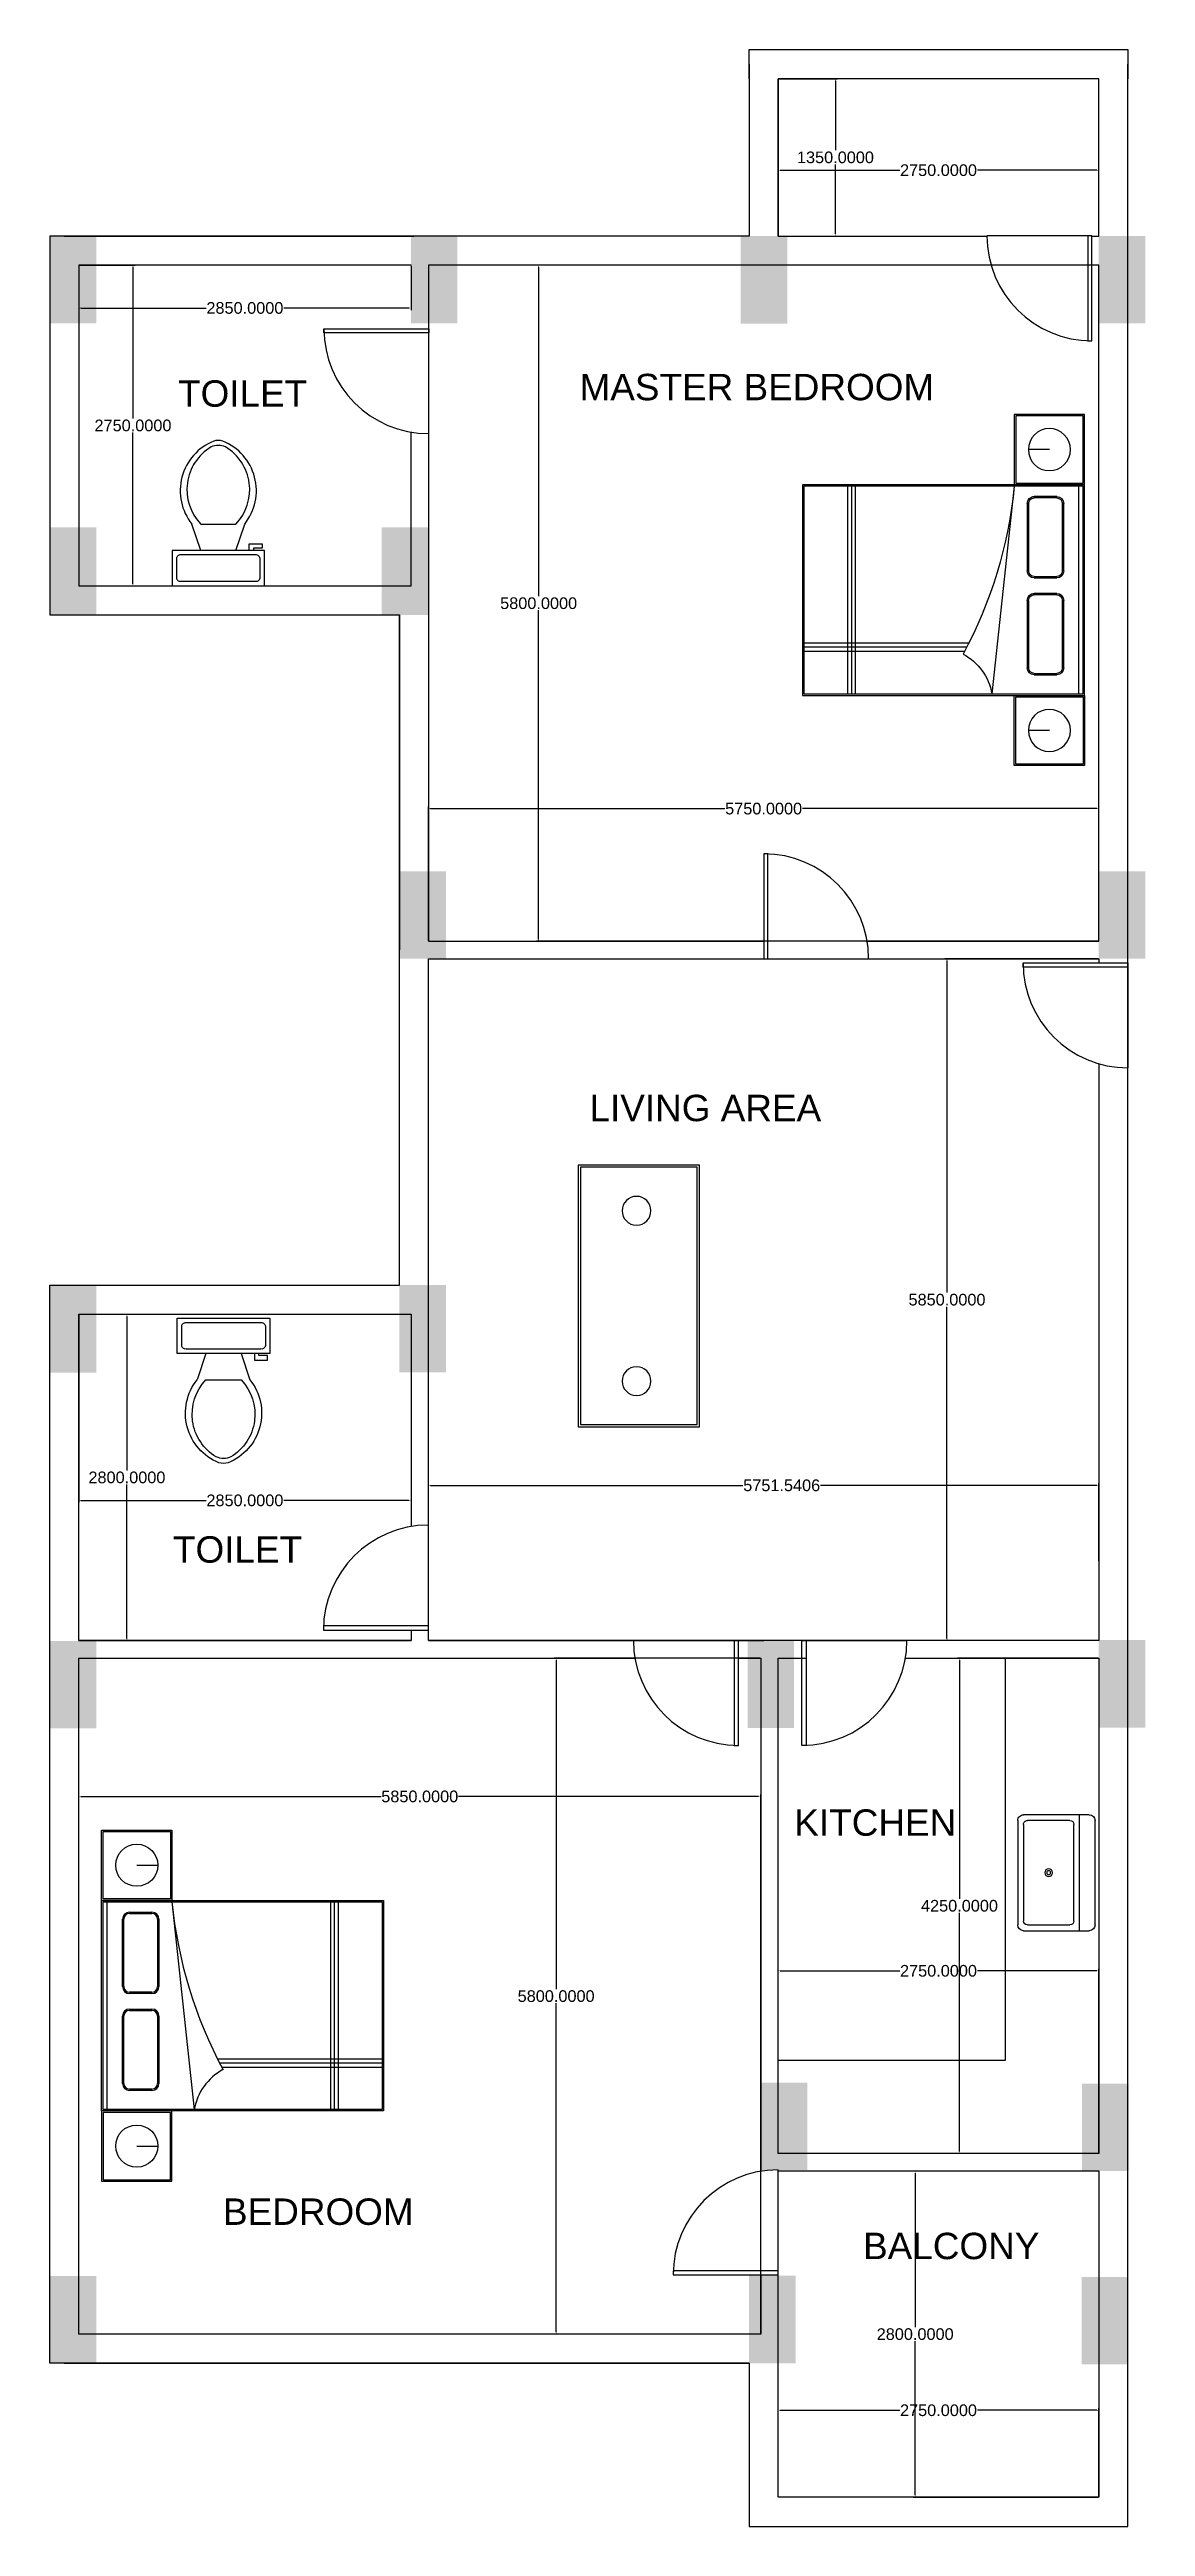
# Model space of a CAD drawing. Header units: metres. Extents: x -2370498 to 1228044, y -644254 to 236701.
# Drawn here: x -21286 to -11885, y -59437 to -38187 of the extents above; entities that cross this region are included whole.
import ezdxf

# ---------------------------------------------------------------- set-up
doc = ezdxf.new("R2010")
doc.units = ezdxf.units.M
doc.header["$MEASUREMENT"] = 0
for name, color, linetype in [('Beam', 6, 'Continuous'), ('funi', 22, 'Continuous'), ('text', 1, 'Continuous'), ('TOILET SAMBLE', 181, 'Continuous')]:
    doc.layers.add(name, color=color, linetype=linetype)
doc.styles.get("Standard").update_dxf_attribs({"font": 'arial.ttf'})
doc.dimstyles.new('Annotative', dxfattribs={"dimscale": 0, "dimtxt": 0.18, "dimasz": 0.18, "dimexe": 0.18, "dimexo": 0.0625, "dimgap": 0.09, "dimtad": 0, "dimtih": 1, "dimtoh": 1, "dimdec": 4, "dimzin": 0, "dimdsep": 46, "dimtxsty": 'Standard', "dimcen": 0.09, "dimadec": 0, "dimazin": 0, "dimtfac": 1, "dimtdec": 4, "dimtofl": 0, "dimtmove": 0, "dimatfit": 3, "dimfxl": 1, "dimtolj": 1, "dimtzin": 0, "dimarcsym": 0})

# ---------------------------------------------------------------- blocks, each defined once
blk = doc.blocks.new('A$C0EA4476A')
at = {"linetype": 'ByBlock', "lineweight": -2}
for p, q in [((0, 2.008), (0, 1.508)), ((0.5, 2.008), (0, 2.008)), ((0.01, 1.998), (0.01, 1.518)), ((0.49, 1.998), (0.01, 1.998)), ((0.49, 1.518), (0.49, 1.998)), ((0.5, 2.008), (2, 2.008)), ((0.5, 0), (0.5, 2.008)), ((0.5, 1.508), (0.5, 2.008)), ((0.51, 1.998), (1.99, 1.998)), ((0.51, 0.01), (0.51, 1.998)), ((0.51, 1.968), (1.99, 1.968)), ((1.99, 1.998), (1.99, 0.01)), ((2, 2.008), (2, 0)), ((2, 2.008), (2.5, 2.008)), ((2, 1.508), (2, 2.008)), ((2.01, 1.998), (2.49, 1.998)), ((2.01, 1.518), (2.01, 1.998)), ((2.49, 1.998), (2.49, 1.518)), ((2.5, 2.008), (2.5, 1.508)), ((0.646, 1.65), (0.646, 1.81)), ((0.656, 1.65), (0.656, 1.81)), ((0.696, 1.86), (1.176, 1.86)), ((0.696, 1.85), (1.176, 1.85)), ((1.216, 1.81), (1.216, 1.65)), ((1.226, 1.81), (1.226, 1.65)), ((1.336, 1.65), (1.336, 1.81)), ((1.346, 1.65), (1.346, 1.81)), ((1.386, 1.86), (1.866, 1.86)), ((1.386, 1.85), (1.866, 1.85)), ((1.906, 1.81), (1.906, 1.65)), ((1.916, 1.81), (1.916, 1.65)), ((0.25, 1.758), (0.25, 1.608)), ((1.176, 1.61), (0.696, 1.61)), ((1.176, 1.6), (0.696, 1.6)), ((1.866, 1.61), (1.386, 1.61)), ((1.866, 1.6), (1.386, 1.6)), ((2.25, 1.758), (2.25, 1.608)), ((0, 1.508), (0.5, 1.508)), ((0.01, 1.518), (0.49, 1.518)), ((1.99, 1.508), (0.51, 1.349)), ((2.5, 1.508), (2, 1.508)), ((2.49, 1.518), (2.01, 1.518)), ((0.812, 1.153), (0.812, 0.01)), ((0.842, 1.169), (0.842, 0.01)), ((0.872, 1.184), (0.872, 0.01)), ((0.51, 0.377), (1.99, 0.377)), ((0.51, 0.35), (1.99, 0.35)), ((0.51, 0.322), (1.99, 0.322)), ((1.99, 0.01), (0.51, 0.01)), ((2, 0), (0.5, 0))]:
    blk.add_line(p, q, dxfattribs=at)
for centre in [(0.25, 1.758), (2.25, 1.758)]:
    blk.add_circle(centre, 0.15, dxfattribs=at)
for centre, radius, start, end in [((0.696, 1.81), 0.05, 90, 180), ((0.696, 1.81), 0.04, 90, 180), ((1.176, 1.81), 0.05, 0, 90), ((1.176, 1.81), 0.04, 0, 90), ((1.386, 1.81), 0.05, 90, 180), ((1.386, 1.81), 0.04, 90, 180), ((1.866, 1.81), 0.05, 0, 90), ((1.866, 1.81), 0.04, 0, 90), ((0.696, 1.65), 0.05, 180, 270), ((0.696, 1.65), 0.04, 180, 270), ((1.176, 1.65), 0.04, 270, 0), ((1.176, 1.65), 0.05, 270, 0), ((1.386, 1.65), 0.05, 180, 270), ((1.386, 1.65), 0.04, 180, 270), ((1.866, 1.65), 0.05, 270, 0), ((1.866, 1.65), 0.04, 270, 0), ((2.293, -1.636), 3.158, 95.5104, 118.3399), ((0.44, 0.952), 0.403, 28.4688, 79.9557)]:
    blk.add_arc(centre, radius, start, end, dxfattribs=at)
blk = doc.blocks.new('Sink-single - 30 in top')
blk.add_line((-15, -3.999996), (15, -3.999996))
for points in [[(-13.5, 0), (13.5, 0)], [(-15, -18.499996), (-15, -1.5)], [(-12.5, -5.499996), (12.5, -5.499996)], [(15, -1.5), (15, -18.499996)], [(-13.5, -17.499996), (-13.5, -6.499996)], [(13.5, -6.499996), (13.5, -17.499996)], [(12.5, -18.499996), (-12.5, -18.499996)], [(13.5, -19.999996), (-13.5, -19.999996)]]:
    blk.add_lwpolyline(points)
for radius in [1, 0.5]:
    blk.add_circle((0, -11.999996), radius)
for centre, radius, start, end in [((-13.5, -1.5), 1.5, 90, 180), ((-12.5, -6.499996), 1, 90, 180), ((12.5, -6.499996), 1, 0, 90), ((13.5, -1.5), 1.5, 0, 90), ((-13.5, -18.499996), 1.5, 180, 270), ((-12.5, -17.499996), 1, 180, 270), ((12.5, -17.499996), 1, 270, 0), ((13.5, -18.499996), 1.5, 270, 0)]:
    blk.add_arc(centre, radius, start, end)
blk = doc.blocks.new('TABEL')
at = {"layer": 'funi'}
for points in [[(344.97, -136.64), (372.51, -136.64), (372.51, -196.11), (344.97, -196.11)], [(345.47, -137.14), (372.01, -137.14), (372.01, -195.61), (345.47, -195.61)]]:
    blk.add_lwpolyline(points, close=True, dxfattribs=at)
at = {"layer": 'funi', "color": 7}
for centre in [(358.21, -147.02), (358.21, -185.72)]:
    blk.add_circle(centre, 3.27, dxfattribs=at)
blk = doc.blocks.new('Toilet - top')
for p, q in [((9.5, -6), (9.5, -2)), ((-10, -8.5), (-8, -8.5)), ((-10, -9.5), (-10, -8.5)), ((-7, -9.5), (-10, -9.5)), ((-8, -8.5), (-8, -8)), ((-7, -8), (-7, -9.5)), ((-4, -8), (-6, -14)), ((4, -8), (6, -14)), ((4, -14), (-4, -14))]:
    blk.add_line(p, q)
blk.add_lwpolyline([(10.5, -8), (10.5, 0), (-10.5, 0), (-10.5, -8)], close=True)
for points in [[(-9.5, -2), (-9.5, -6)], [(8.5, -1), (-8.5, -1)], [(-8.5, -7), (8.5, -7)]]:
    blk.add_lwpolyline(points)
for centre, radius, start, end in [((-8.62, -1.88), 0.884, 81.8699, 188.1301), ((8.62, -1.88), 0.884, 351.8699, 98.1301), ((-8.62, -6.12), 0.884, 171.8699, 278.1301), ((8.62, -6.12), 0.884, 261.8699, 8.1301), ((3.52, -21.58), 12.17, 141.4691, 247.9714), ((4.2, -21.82), 11.33, 136.3677, 238.9468), ((-3.52, -21.58), 12.17, 292.0284, 38.5307), ((-4.2, -21.82), 11.33, 301.053, 43.6321), ((0, -27.88), 4, 245.7318, 294.2682), ((0, -29), 4, 254.8605, 285.1395)]:
    blk.add_arc(centre, radius, start, end)
blk = doc.blocks.new('*D134')
at = {"layer": 'Beam', "color": 0, "lineweight": -2, "transparency": 16777216}
for p, q in [((-15035, -39216), (-15035, -39204)), ((-15017, -39222), (-13993, -39222)), ((-12303, -39222), (-13326, -39222)), ((-12285, -39216), (-12285, -39204))]:
    blk.add_line(p, q, dxfattribs=at)
at = {"layer": 'Beam', "color": 0, "transparency": 16777216}
for points in [[(-15017, -39219), (-15017, -39225), (-15035, -39222)], [(-12303, -39219), (-12303, -39225), (-12285, -39222)]]:
    blk.add_solid(points, dxfattribs=at)
at = {"layer": 'Defpoints', "color": 0, "transparency": 16777216}
for p in [(-15035, -39222), (-12285, -39222), (-12285, -39222)]:
    blk.add_point(p, dxfattribs=at)
at = {"layer": 'Beam', "color": 0, "transparency": 16777216, "insert": (-13660, -39222), "char_height": 18, "attachment_point": 5}
blk.add_mtext('\\A1;{\\H5.55556x;2750.0000}', dxfattribs=at)
blk = doc.blocks.new('*D135')
at = {"layer": 'Beam', "color": 0, "lineweight": -2, "transparency": 16777216}
for p, q in [((-15028, -38437), (-14526, -38437)), ((-14544, -38455), (-14544, -39051)), ((-14544, -39769), (-14544, -39172)), ((-15028, -39787), (-14526, -39787))]:
    blk.add_line(p, q, dxfattribs=at)
at = {"layer": 'Beam', "color": 0, "transparency": 16777216}
for points in [[(-14547, -38455), (-14541, -38455), (-14544, -38437)], [(-14547, -39769), (-14541, -39769), (-14544, -39787)]]:
    blk.add_solid(points, dxfattribs=at)
at = {"layer": 'Defpoints', "color": 0, "transparency": 16777216}
for p in [(-15035, -38437), (-15035, -39787), (-14544, -39787)]:
    blk.add_point(p, dxfattribs=at)
at = {"layer": 'Beam', "color": 0, "transparency": 16777216, "insert": (-14544, -39112), "char_height": 18, "attachment_point": 5}
blk.add_mtext('\\A1;{\\H5.55556x;1350.0000}', dxfattribs=at)
blk = doc.blocks.new('*D136')
at = {"layer": 'Beam', "color": 0, "lineweight": -2, "transparency": 16777216}
for p, q in [((-21035, -40043), (-21035, -40422)), ((-18185, -40043), (-18185, -40422)), ((-21017, -40404), (-19943, -40404)), ((-18203, -40404), (-19276, -40404))]:
    blk.add_line(p, q, dxfattribs=at)
at = {"layer": 'Beam', "color": 0, "transparency": 16777216}
for points in [[(-21017, -40401), (-21017, -40407), (-21035, -40404)], [(-18203, -40401), (-18203, -40407), (-18185, -40404)]]:
    blk.add_solid(points, dxfattribs=at)
at = {"layer": 'Defpoints', "color": 0, "transparency": 16777216}
for p in [(-21035, -40037), (-18185, -40037), (-21035, -40404)]:
    blk.add_point(p, dxfattribs=at)
at = {"layer": 'Beam', "color": 0, "transparency": 16777216, "insert": (-19610, -40404), "char_height": 18, "attachment_point": 5}
blk.add_mtext('\\A1;{\\H5.55556x;2850.0000}', dxfattribs=at)
blk = doc.blocks.new('*D137')
at = {"layer": 'Beam', "color": 0, "lineweight": -2, "transparency": 16777216}
for p, q in [((-21028, -40037), (-20552, -40037)), ((-20570, -40055), (-20570, -41351)), ((-20570, -42769), (-20570, -41472)), ((-21028, -42787), (-20552, -42787))]:
    blk.add_line(p, q, dxfattribs=at)
at = {"layer": 'Beam', "color": 0, "transparency": 16777216}
for points in [[(-20573, -40055), (-20567, -40055), (-20570, -40037)], [(-20573, -42769), (-20567, -42769), (-20570, -42787)]]:
    blk.add_solid(points, dxfattribs=at)
at = {"layer": 'Defpoints', "color": 0, "transparency": 16777216}
for p in [(-21035, -40037), (-21035, -42787), (-20570, -42787)]:
    blk.add_point(p, dxfattribs=at)
at = {"layer": 'Beam', "color": 0, "transparency": 16777216, "insert": (-20570, -41412), "char_height": 18, "attachment_point": 5}
blk.add_mtext('\\A1;{\\H5.55556x;2750.0000}', dxfattribs=at)
blk = doc.blocks.new('*D138')
at = {"layer": 'Beam', "color": 0, "lineweight": -2, "transparency": 16777216}
for p, q in [((-12291, -40037), (-17108, -40037)), ((-17090, -40055), (-17090, -42876)), ((-17090, -45819), (-17090, -42997)), ((-12291, -45837), (-17108, -45837))]:
    blk.add_line(p, q, dxfattribs=at)
at = {"layer": 'Beam', "color": 0, "transparency": 16777216}
for points in [[(-17093, -40055), (-17087, -40055), (-17090, -40037)], [(-17093, -45819), (-17087, -45819), (-17090, -45837)]]:
    blk.add_solid(points, dxfattribs=at)
at = {"layer": 'Defpoints', "color": 0, "transparency": 16777216}
for p in [(-17090, -40037), (-12285, -40037), (-12285, -45837)]:
    blk.add_point(p, dxfattribs=at)
at = {"layer": 'Beam', "color": 0, "transparency": 16777216, "insert": (-17090, -42937), "char_height": 18, "attachment_point": 5}
blk.add_mtext('\\A1;{\\H5.55556x;5800.0000}', dxfattribs=at)
blk = doc.blocks.new('*D139')
at = {"layer": 'Beam', "color": 0, "lineweight": -2, "transparency": 16777216}
for p, q in [((-18035, -45830), (-18035, -44681)), ((-18017, -44699), (-15492, -44699)), ((-12303, -44699), (-14827, -44699)), ((-12285, -45830), (-12285, -44681))]:
    blk.add_line(p, q, dxfattribs=at)
at = {"layer": 'Beam', "color": 0, "transparency": 16777216}
for points in [[(-18017, -44696), (-18017, -44702), (-18035, -44699)], [(-12303, -44696), (-12303, -44702), (-12285, -44699)]]:
    blk.add_solid(points, dxfattribs=at)
at = {"layer": 'Defpoints', "color": 0, "transparency": 16777216}
for p in [(-12285, -44699), (-18035, -45837), (-12285, -45837)]:
    blk.add_point(p, dxfattribs=at)
at = {"layer": 'Beam', "color": 0, "transparency": 16777216, "insert": (-15160, -44699), "char_height": 18, "attachment_point": 5}
blk.add_mtext('\\A1;{\\H5.55556x;5750.0000}', dxfattribs=at)
blk = doc.blocks.new('*D140')
at = {"layer": 'Beam', "color": 0, "lineweight": -2, "transparency": 16777216}
for p, q in [((-18036, -51155), (-18036, -50487)), ((-18018, -50505), (-15338, -50505)), ((-12303, -50505), (-14672, -50505)), ((-12285, -51155), (-12285, -50487))]:
    blk.add_line(p, q, dxfattribs=at)
at = {"layer": 'Beam', "color": 0, "transparency": 16777216}
for points in [[(-18018, -50502), (-18018, -50508), (-18036, -50505)], [(-12303, -50502), (-12303, -50508), (-12285, -50505)]]:
    blk.add_solid(points, dxfattribs=at)
at = {"layer": 'Defpoints', "color": 0, "transparency": 16777216}
for p in [(-12285, -50505), (-18036, -51162), (-12285, -51162)]:
    blk.add_point(p, dxfattribs=at)
at = {"layer": 'Beam', "color": 0, "transparency": 16777216, "insert": (-15005, -50505), "char_height": 18, "attachment_point": 5}
blk.add_mtext('\\A1;{\\H5.55556x;5751.5406}', dxfattribs=at)
blk = doc.blocks.new('*D125')
at = {"layer": 'Beam', "color": 0, "lineweight": -2, "transparency": 16777216}
for p, q in [((-12291, -45987), (-13605, -45987)), ((-13587, -46005), (-13587, -48851)), ((-13587, -51819), (-13587, -48972)), ((-12291, -51837), (-13605, -51837))]:
    blk.add_line(p, q, dxfattribs=at)
at = {"layer": 'Beam', "color": 0, "transparency": 16777216}
for points in [[(-13590, -46005), (-13584, -46005), (-13587, -45987)], [(-13590, -51819), (-13584, -51819), (-13587, -51837)]]:
    blk.add_solid(points, dxfattribs=at)
at = {"layer": 'Defpoints', "color": 0, "transparency": 16777216}
for p in [(-12285, -45987), (-13587, -51837), (-12285, -51837)]:
    blk.add_point(p, dxfattribs=at)
at = {"layer": 'Beam', "color": 0, "transparency": 16777216, "insert": (-13587, -48912), "char_height": 18, "attachment_point": 5}
blk.add_mtext('\\A1;{\\H5.55556x;5850.0000}', dxfattribs=at)
blk = doc.blocks.new('*D126')
at = {"layer": 'Beam', "color": 0, "lineweight": -2, "transparency": 16777216}
for p, q in [((-21035, -49043), (-21035, -50652)), ((-18185, -49043), (-18185, -50652)), ((-21017, -50634), (-19943, -50634)), ((-18203, -50634), (-19276, -50634))]:
    blk.add_line(p, q, dxfattribs=at)
at = {"layer": 'Beam', "color": 0, "transparency": 16777216}
for points in [[(-21017, -50631), (-21017, -50637), (-21035, -50634)], [(-18203, -50631), (-18203, -50637), (-18185, -50634)]]:
    blk.add_solid(points, dxfattribs=at)
at = {"layer": 'Defpoints', "color": 0, "transparency": 16777216}
for p in [(-21035, -49037), (-18185, -49037), (-18185, -50634)]:
    blk.add_point(p, dxfattribs=at)
at = {"layer": 'Beam', "color": 0, "transparency": 16777216, "insert": (-19610, -50634), "char_height": 18, "attachment_point": 5}
blk.add_mtext('\\A1;{\\H5.55556x;2850.0000}', dxfattribs=at)
blk = doc.blocks.new('*D127')
at = {"layer": 'Beam', "color": 0, "lineweight": -2, "transparency": 16777216}
for p, q in [((-21028, -49037), (-20604, -49037)), ((-20622, -49055), (-20622, -50376)), ((-20622, -51819), (-20622, -50497)), ((-21028, -51837), (-20604, -51837))]:
    blk.add_line(p, q, dxfattribs=at)
at = {"layer": 'Beam', "color": 0, "transparency": 16777216}
for points in [[(-20625, -49055), (-20619, -49055), (-20622, -49037)], [(-20625, -51819), (-20619, -51819), (-20622, -51837)]]:
    blk.add_solid(points, dxfattribs=at)
at = {"layer": 'Defpoints', "color": 0, "transparency": 16777216}
for p in [(-21035, -49037), (-20622, -49037), (-21035, -51837)]:
    blk.add_point(p, dxfattribs=at)
at = {"layer": 'Beam', "color": 0, "transparency": 16777216, "insert": (-20622, -50437), "char_height": 18, "attachment_point": 5}
blk.add_mtext('\\A1;{\\H5.55556x;2800.0000}', dxfattribs=at)
blk = doc.blocks.new('*D128')
at = {"layer": 'Beam', "color": 0, "lineweight": -2, "transparency": 16777216}
for p, q in [((-21035, -57780), (-21035, -53156)), ((-21017, -53174), (-18442, -53174)), ((-15203, -53174), (-17777, -53174)), ((-15185, -57780), (-15185, -53156))]:
    blk.add_line(p, q, dxfattribs=at)
at = {"layer": 'Beam', "color": 0, "transparency": 16777216}
for points in [[(-21017, -53171), (-21017, -53177), (-21035, -53174)], [(-15203, -53171), (-15203, -53177), (-15185, -53174)]]:
    blk.add_solid(points, dxfattribs=at)
at = {"layer": 'Defpoints', "color": 0, "transparency": 16777216}
for p in [(-15185, -53174), (-21035, -57787), (-15185, -57787)]:
    blk.add_point(p, dxfattribs=at)
at = {"layer": 'Beam', "color": 0, "transparency": 16777216, "insert": (-18110, -53174), "char_height": 18, "attachment_point": 5}
blk.add_mtext('\\A1;{\\H5.55556x;5850.0000}', dxfattribs=at)
blk = doc.blocks.new('*D129')
at = {"layer": 'Beam', "color": 0, "lineweight": -2, "transparency": 16777216}
for p, q in [((-15191, -51987), (-16958, -51987)), ((-16940, -52005), (-16940, -54826)), ((-16940, -57769), (-16940, -54947)), ((-15191, -57787), (-16958, -57787))]:
    blk.add_line(p, q, dxfattribs=at)
at = {"layer": 'Beam', "color": 0, "transparency": 16777216}
for points in [[(-16943, -52005), (-16937, -52005), (-16940, -51987)], [(-16943, -57769), (-16937, -57769), (-16940, -57787)]]:
    blk.add_solid(points, dxfattribs=at)
at = {"layer": 'Defpoints', "color": 0, "transparency": 16777216}
for p in [(-15185, -51987), (-16940, -57787), (-15185, -57787)]:
    blk.add_point(p, dxfattribs=at)
at = {"layer": 'Beam', "color": 0, "transparency": 16777216, "insert": (-16940, -54887), "char_height": 18, "attachment_point": 5}
blk.add_mtext('\\A1;{\\H5.55556x;5800.0000}', dxfattribs=at)
blk = doc.blocks.new('*D130')
at = {"layer": 'Beam', "color": 0, "lineweight": -2, "transparency": 16777216}
for p, q in [((-15035, -56230), (-15035, -54652)), ((-15017, -54670), (-13993, -54670)), ((-12303, -54670), (-13326, -54670)), ((-12285, -56230), (-12285, -54652))]:
    blk.add_line(p, q, dxfattribs=at)
at = {"layer": 'Beam', "color": 0, "transparency": 16777216}
for points in [[(-15017, -54667), (-15017, -54673), (-15035, -54670)], [(-12303, -54667), (-12303, -54673), (-12285, -54670)]]:
    blk.add_solid(points, dxfattribs=at)
at = {"layer": 'Defpoints', "color": 0, "transparency": 16777216}
for p in [(-15035, -54670), (-15035, -56237), (-12285, -56237)]:
    blk.add_point(p, dxfattribs=at)
at = {"layer": 'Beam', "color": 0, "transparency": 16777216, "insert": (-13660, -54670), "char_height": 18, "attachment_point": 5}
blk.add_mtext('\\A1;{\\H5.55556x;2750.0000}', dxfattribs=at)
blk = doc.blocks.new('*D131')
at = {"layer": 'Beam', "color": 0, "lineweight": -2, "transparency": 16777216}
for p, q in [((-12291, -51987), (-13498, -51987)), ((-13480, -52005), (-13480, -54051)), ((-13480, -56219), (-13480, -54172)), ((-12291, -56237), (-13498, -56237))]:
    blk.add_line(p, q, dxfattribs=at)
at = {"layer": 'Beam', "color": 0, "transparency": 16777216}
for points in [[(-13483, -52005), (-13477, -52005), (-13480, -51987)], [(-13483, -56219), (-13477, -56219), (-13480, -56237)]]:
    blk.add_solid(points, dxfattribs=at)
at = {"layer": 'Defpoints', "color": 0, "transparency": 16777216}
for p in [(-12285, -51987), (-13480, -56237), (-12285, -56237)]:
    blk.add_point(p, dxfattribs=at)
at = {"layer": 'Beam', "color": 0, "transparency": 16777216, "insert": (-13480, -54112), "char_height": 18, "attachment_point": 5}
blk.add_mtext('\\A1;{\\H5.55556x;4250.0000}', dxfattribs=at)
blk = doc.blocks.new('*D132')
at = {"layer": 'Beam', "color": 0, "lineweight": -2, "transparency": 16777216}
for p, q in [((-15035, -59180), (-15035, -58422)), ((-12285, -59180), (-12285, -58422)), ((-15017, -58440), (-13993, -58440)), ((-12303, -58440), (-13326, -58440))]:
    blk.add_line(p, q, dxfattribs=at)
at = {"layer": 'Beam', "color": 0, "transparency": 16777216}
for points in [[(-15017, -58437), (-15017, -58443), (-15035, -58440)], [(-12303, -58437), (-12303, -58443), (-12285, -58440)]]:
    blk.add_solid(points, dxfattribs=at)
at = {"layer": 'Defpoints', "color": 0, "transparency": 16777216}
for p in [(-15035, -58440), (-15035, -59187), (-12285, -59187)]:
    blk.add_point(p, dxfattribs=at)
at = {"layer": 'Beam', "color": 0, "transparency": 16777216, "insert": (-13660, -58440), "char_height": 18, "attachment_point": 5}
blk.add_mtext('\\A1;{\\H5.55556x;2750.0000}', dxfattribs=at)
blk = doc.blocks.new('*D133')
at = {"layer": 'Beam', "color": 0, "lineweight": -2, "transparency": 16777216}
for p, q in [((-12291, -56387), (-13878, -56387)), ((-13860, -56405), (-13860, -57726)), ((-13860, -59169), (-13860, -57847)), ((-12291, -59187), (-13878, -59187))]:
    blk.add_line(p, q, dxfattribs=at)
at = {"layer": 'Beam', "color": 0, "transparency": 16777216}
for points in [[(-13863, -56405), (-13857, -56405), (-13860, -56387)], [(-13863, -59169), (-13857, -59169), (-13860, -59187)]]:
    blk.add_solid(points, dxfattribs=at)
at = {"layer": 'Defpoints', "color": 0, "transparency": 16777216}
for p in [(-12285, -56387), (-13860, -59187), (-12285, -59187)]:
    blk.add_point(p, dxfattribs=at)
at = {"layer": 'Beam', "color": 0, "transparency": 16777216, "insert": (-13860, -57787), "char_height": 18, "attachment_point": 5}
blk.add_mtext('\\A1;{\\H5.55556x;2800.0000}', dxfattribs=at)

msp = doc.modelspace()

# ---------------------------------------------------------------- hatches: boundary and pattern name
at = {"layer": 'Beam', "true_color": 0xed1f24}
h = msp.add_hatch(color=240, dxfattribs=at)
h.dxf.hatch_style = 1
h.paths.add_polyline_path([(-20885.78514, -39785.46501), (-21285.78514, -39785.46501), (-21285.78514, -40535.46501), (-20885.78514, -40535.46501)])
h = msp.add_hatch(color=240, dxfattribs=at)
h.dxf.hatch_style = 1
h.paths.add_polyline_path([(-17786.25394, -39786.09669), (-18186.25394, -39786.09669), (-18186.25394, -40536.09669), (-17786.25394, -40536.09669)])
h = msp.add_hatch(color=240, dxfattribs=at)
h.dxf.hatch_style = 1
h.paths.add_polyline_path([(-14956.59469, -39787.09636), (-15356.59469, -39787.09636), (-15356.59469, -40537.09636), (-14956.59469, -40537.09636)])
h = msp.add_hatch(color=240, dxfattribs=at)
h.dxf.hatch_style = 1
h.paths.add_polyline_path([(-11884.84737, -39786.41433), (-12284.84737, -39786.41433), (-12284.84737, -40536.41433), (-11884.84737, -40536.41433)])
h = msp.add_hatch(color=240, dxfattribs=at)
h.dxf.hatch_style = 1
h.paths.add_polyline_path([(-20884.53314, -42286.50814), (-21284.53314, -42286.50814), (-21284.53314, -43036.50814), (-20884.53314, -43036.50814)])
h = msp.add_hatch(color=240, dxfattribs=at)
h.dxf.hatch_style = 1
h.paths.add_polyline_path([(-18037.53283, -42286.50814), (-18437.53283, -42286.50814), (-18437.53283, -43036.50814), (-18037.53283, -43036.50814)])
h = msp.add_hatch(color=240, dxfattribs=at)
h.dxf.hatch_style = 1
h.paths.add_polyline_path([(-17884.53314, -45236.50814), (-18284.53314, -45236.50814), (-18284.53314, -45986.50814), (-17884.53314, -45986.50814)])
h = msp.add_hatch(color=240, dxfattribs=at)
h.dxf.hatch_style = 1
h.paths.add_polyline_path([(-11884.53314, -45236.50814), (-12284.53314, -45236.50814), (-12284.53314, -45986.50814), (-11884.53314, -45986.50814)])
h = msp.add_hatch(color=240, dxfattribs=at)
h.dxf.hatch_style = 1
h.paths.add_polyline_path([(-20884.53314, -48787.84023), (-21284.53314, -48787.84023), (-21284.53314, -49537.84023), (-20884.53314, -49537.84023)])
h = msp.add_hatch(color=240, dxfattribs=at)
h.dxf.hatch_style = 1
h.paths.add_polyline_path([(-17883.83738, -48785.56332), (-18283.83738, -48785.56332), (-18283.83738, -49535.56332), (-17883.83738, -49535.56332)])
h = msp.add_hatch(color=240, dxfattribs=at)
h.dxf.hatch_style = 1
h.paths.add_polyline_path([(-20884.53314, -51839.10112), (-21284.53314, -51839.10112), (-21284.53314, -52589.10112), (-20884.53314, -52589.10112)])
h = msp.add_hatch(color=240, dxfattribs=at)
h.dxf.hatch_style = 1
h.paths.add_polyline_path([(-14898.21313, -51835.84404), (-15298.21313, -51835.84404), (-15298.21313, -52585.84404), (-14898.21313, -52585.84404)])
h = msp.add_hatch(color=240, dxfattribs=at)
h.dxf.hatch_style = 1
h.paths.add_polyline_path([(-11884.53314, -51832.22526), (-12284.53314, -51832.22526), (-12284.53314, -52582.22526), (-11884.53314, -52582.22526)])
h = msp.add_hatch(color=240, dxfattribs=at)
h.dxf.hatch_style = 1
h.paths.add_polyline_path([(-14784.54831, -55627.89676), (-15184.54831, -55627.89676), (-15184.54831, -56377.89676), (-14784.54831, -56377.89676)])
h = msp.add_hatch(color=240, dxfattribs=at)
h.dxf.hatch_style = 1
h.paths.add_polyline_path([(-12028.60714, -55636.50814), (-12428.60714, -55636.50814), (-12428.60714, -56386.50814), (-12028.60714, -56386.50814)])
h = msp.add_hatch(color=240, dxfattribs=at)
h.dxf.hatch_style = 1
h.paths.add_polyline_path([(-20884.53314, -57286.50814), (-21284.53314, -57286.50814), (-21284.53314, -58036.50814), (-20884.53314, -58036.50814)])
h = msp.add_hatch(color=240, dxfattribs=at)
h.dxf.hatch_style = 1
h.paths.add_polyline_path([(-14884.53314, -57285.96805), (-15284.53314, -57285.96805), (-15284.53314, -58035.96805), (-14884.53314, -58035.96805)])
h = msp.add_hatch(color=240, dxfattribs=at)
h.dxf.hatch_style = 1
h.paths.add_polyline_path([(-12031.55768, -57296.01744), (-12431.55768, -57296.01744), (-12431.55768, -58046.01744), (-12031.55768, -58046.01744)])

# ---------------------------------------------------------------- linework, layer by layer
at = {"layer": 'Beam', "color": 7}
for p, q in [((-21159.53314, -39786.50814), (-18159.53314, -39786.50814)), ((-18034.53314, -40036.50814), (-18034.53314, -40581.83654)), ((-13208.59696, -40036.50814), (-18034.53314, -40036.50814)), ((-12284.53314, -40036.50814), (-12341.70555, -40036.50814)), ((-12284.53314, -45836.50814), (-12284.53314, -40036.50814)), ((-18034.53314, -41481.83406), (-18034.53314, -42911.50814)), ((-18034.53314, -42911.50814), (-18034.53314, -45836.50814)), ((-18034.53314, -45836.50814), (-15159.53314, -45836.50814)), ((-14272.12117, -45836.50814), (-12284.53314, -45836.50814)), ((-21034.53314, -51836.50814), (-18184.53314, -51836.50814)), ((-18034.53314, -51836.50814), (-15159.53314, -51836.50814)), ((-21284.53314, -57911.50814), (-21284.53314, -51911.50814)), ((-15034.53314, -51986.50814), (-14795.90185, -51986.50814)), ((-13943.67347, -51986.50814), (-12284.53314, -51986.50814))]:
    msp.add_line(p, q, dxfattribs=at)
at = {"layer": 'Beam', "color": 6}
for p, q in [((-12344.26557, -39785.64711), (-13244.26557, -39785.64711)), ((-18034.53314, -40581.83654), (-18034.53314, -41481.83654)), ((-15159.53314, -45986.50814), (-14259.53314, -45986.50814)), ((-12034.44483, -46022.74226), (-12034.44483, -46922.74226)), ((-18036.07372, -51745.83698), (-18036.07372, -50845.83698)), ((-15376.69342, -51835.42603), (-16276.69342, -51835.42603)), ((-14830.90185, -51835.42603), (-13930.90185, -51835.42603)), ((-15036.15239, -57276.99943), (-15036.15239, -56376.99943))]:
    msp.add_line(p, q, dxfattribs=at)
at = {"layer": 'Beam', "color": 7}
for points in [[(-15284.53314, -38436.50814), (-15284.53314, -38186.50814), (-12034.53314, -38186.50814), (-12034.53314, -38436.50814)], [(-15284.53314, -38311.50814), (-15284.53314, -39786.50814), (-18159.53314, -39786.50814), (-21284.53314, -39786.50814), (-21284.53314, -43036.50814), (-18284.53314, -43036.50814)], [(-15284.53314, -58036.50814), (-15284.53314, -59436.50814), (-12034.53314, -59436.50814), (-12034.53314, -56311.50814), (-12034.53314, -51911.50814), (-12034.53314, -45911.50814), (-12034.53314, -39911.50814), (-12034.53314, -38311.50814)], [(-12341.70555, -39786.50814), (-12284.53314, -39786.50814), (-12284.53314, -38436.50814), (-15034.53314, -38436.50814), (-15034.53314, -39786.50814), (-15034.53314, -38436.50814)], [(-15034.53314, -39786.50814), (-13241.45592, -39786.50814)], [(-18184.53314, -40036.50814), (-21034.53314, -40036.50814), (-21034.53314, -42786.50814), (-18184.53314, -42786.50814), (-18184.53314, -41467.57338)], [(-21159.53314, -58036.50814), (-15284.53314, -58036.50814), (-21284.53314, -58036.50814), (-21284.53314, -51911.50814), (-21284.53314, -48786.50814), (-18284.53314, -48786.50814), (-18284.53314, -45911.50814)], [(-12284.53314, -46887.29755), (-12284.53314, -51836.50814), (-15159.53314, -51836.50814), (-18034.53314, -51836.50814), (-18034.53314, -48911.50814), (-18034.53314, -45986.50814), (-15124.53314, -45986.50814)], [(-14259.53314, -45986.50814), (-12284.53314, -45986.50814), (-12284.53314, -46022.74226)], [(-18184.53314, -51745.83698), (-18184.53314, -51836.50814), (-21034.53314, -51836.50814), (-21034.53314, -49036.50814), (-18184.53314, -49036.50814), (-18184.53314, -50858.16598)], [(-15184.53314, -57276.99943), (-15184.53314, -57786.50814), (-21034.53314, -57786.50814), (-21034.53314, -51986.50814), (-16263.9218, -51986.50814)], [(-15376.69342, -51986.50814), (-15184.53314, -51986.50814), (-15184.53314, -56311.50814), (-15184.53314, -56389.31528)], [(-12284.53314, -51986.50814), (-12284.53314, -56236.50814), (-15034.53314, -56236.50814), (-15034.53314, -51986.50814), (-14830.90185, -51986.50814)]]:
    msp.add_lwpolyline(points, dxfattribs=at)
at = {"layer": 'Beam', "color": 3}
for points in [[(-12344.26557, -40685.64711), (-12344.26557, -39785.64711), (-12379.26557, -39785.64711), (-12379.26557, -40685.64711)], [(-18932.42171, -40581.83654), (-18032.42171, -40581.83654), (-18032.42171, -40616.83654), (-18932.42171, -40616.83654)], [(-15159.53314, -45086.50814), (-15159.53314, -45986.50814), (-15124.53314, -45986.50814), (-15124.53314, -45086.50814)], [(-12934.44483, -46022.74226), (-12034.44483, -46022.74226), (-12034.44483, -46057.74226), (-12934.44483, -46057.74226)], [(-18936.07372, -51745.83698), (-18036.07372, -51745.83698), (-18036.07372, -51710.83698), (-18936.07372, -51710.83698)], [(-15376.69342, -52735.42603), (-15376.69342, -51835.42603), (-15411.69342, -51835.42603), (-15411.69342, -52735.42603)], [(-14830.90185, -52735.42603), (-14830.90185, -51835.42603), (-14795.90185, -51835.42603), (-14795.90185, -52735.42603)], [(-15936.15239, -57276.99943), (-15036.15239, -57276.99943), (-15036.15239, -57241.99943), (-15936.15239, -57241.99943)]]:
    msp.add_lwpolyline(points, close=True, dxfattribs=at)
at = {"layer": 'Beam', "color": 7}
for points in [[(-18284.53314, -45911.50814), (-18284.53314, -43036.50814)], [(-12284.53314, -59186.50814), (-15034.53314, -59186.50814), (-15034.53314, -57911.50814), (-15034.53314, -56386.50814), (-12284.53314, -56386.50814)]]:
    msp.add_lwpolyline(points, close=True, dxfattribs=at)
at = {"layer": 'Beam', "color": 6}
msp.add_lwpolyline([(-15034.53314, -55436.50814), (-13084.53314, -55436.50814), (-13084.53314, -51986.50814)], dxfattribs=at)
at = {"layer": 'Beam', "color": 3}
for centre, start, end in [((-12344.26557, -39785.64711), 180, 270), ((-18032.42171, -40581.83654), 180, 270), ((-15159.53314, -45986.50814), 0, 90), ((-12034.44483, -46022.74226), 180, 270), ((-18036.07372, -51745.83698), 90, 180), ((-15376.69342, -51835.42603), 180, 270), ((-14830.90185, -51835.42603), 270, 0), ((-15036.15239, -57276.99943), 90, 180)]:
    msp.add_arc(centre, 900, start, end, dxfattribs=at)

# ---------------------------------------------------------------- block references
at = {"layer": 'funi'}
for name, p, xscale, yscale, zscale, rotation in [('A$C0EA4476A', (-14826.33637, -44329.35135), -1204.721870579624, 1204.721870579624, 1204.721870579624, 270), ('TABEL', (-29777.26884, -55162.11886), -37.76239790801824, 37.76239790801824, 37.76239790801824, 180), ('A$C0EA4476A', (-18419.57609, -56474.33298), 1204.721870579624, 1204.721870579624, 1204.721870579624, 90.00000000000001)]:
    msp.add_blockref(name, p, dxfattribs=dict(at, xscale=xscale, yscale=yscale, zscale=zscale, rotation=rotation))
at = {"layer": 'TOILET SAMBLE'}
for name, p, xscale, yscale, zscale, rotation in [('Toilet - top', (-19838.1527, -42786.50814), 37.76239790801824, 37.76239790801824, 37.76239790801824, 180), ('Sink-single - 30 in top', (-12316.57262, -53827.74115), -33.16971083162164, 33.16971083162164, 33.16971083162164, 270)]:
    msp.add_blockref(name, p, dxfattribs=dict(at, xscale=xscale, yscale=yscale, zscale=zscale, rotation=rotation))
at = {"layer": 'TOILET SAMBLE', "xscale": -37.76239790801824, "yscale": 37.76239790801824, "zscale": 37.76239790801824}
msp.add_blockref('Toilet - top', (-19793.1913, -49070.63034), dxfattribs=at)

# ---------------------------------------------------------------- texts
at = {"layer": 'text'}
for s, insert, char_height, attachment_point in [('\\A1;MASTER BEDROOM', (-16739.11123, -40968.74257), 226.5743874, 1), (' TOILET', (-20271.28811, -41024.39036), 226.574387, 1), ('\\A1;LIVING AREA', (-16653.81326, -47383.47144), 226.5743874, 7), (' TOILET', (-20314.88607, -50941.3275), 226.574387, 1), ('\\A1; KITCHEN', (-14984.54751, -53514.16908), 226.5743874, 7), ('\\A1;BEDROOM', (-19797.8522, -56622.46868), 226.5743874, 1), ('\\A1; BALCONY', (-14394.92484, -57146.44102), 226.5743874, 7)]:
    msp.add_mtext_dynamic_manual_height_columns(s, width=4249.6763397, gutter_width=37.7624, heights=[0], dxfattribs=dict(at, insert=insert, char_height=char_height, attachment_point=attachment_point))

# ---------------------------------------------------------------- dimensions: what is measured, and where the dimension line sits
at = {"layer": 'Beam', "color": 4}
for base, p1, p2, picture, middle in [((-14543.76058, -39786.50814), (-15034.53314, -38436.50814), (-15034.53314, -39786.50814), '*D135', (-14543.76058, -39111.50814)), ((-20569.688, -42786.50814), (-21034.53314, -40036.50814), (-21034.53314, -42786.50814), '*D137', (-20569.688, -41411.50814)), ((-17089.87067, -40036.50814), (-12284.53314, -45836.50814), (-12284.53314, -40036.50814), '*D138', (-17089.87067, -42936.50814)), ((-13586.71662, -51836.50814), (-12284.53314, -45986.50814), (-12284.53314, -51836.50814), '*D125', (-13586.71662, -48911.50814)), ((-20622.08171, -49036.50814), (-21034.53314, -51836.50814), (-21034.53314, -49036.50814), '*D127', (-20622.08171, -50436.50814)), ((-16940.14543, -57786.50814), (-15184.53314, -51986.50814), (-15184.53314, -57786.50814), '*D129', (-16940.14543, -54886.50814)), ((-13479.88262, -56236.50814), (-12284.53314, -51986.50814), (-12284.53314, -56236.50814), '*D131', (-13479.88262, -54111.50814)), ((-13860.3499, -59186.50814), (-12284.53314, -56386.50814), (-12284.53314, -59186.50814), '*D133', (-13860.3499, -57786.50814))]:
    dim = msp.add_linear_dim(base=base, p1=p1, p2=p2, angle=90, text='{\\H5.55556x;<>}', dimstyle='Annotative', dxfattribs=at)
    dim.commit()
    dim.dimension.update_dxf_attribs({"geometry": picture, "text_midpoint": middle})
for base, p1, p2, picture, middle in [((-12284.53314, -39222.49822), (-15034.53314, -39222.49822), (-12284.53314, -39222.49822), '*D134', (-13659.53314, -39222.49822)), ((-21034.53314, -40404.08042), (-18184.53314, -40036.50814), (-21034.53314, -40036.50814), '*D136', (-19609.53314, -40404.08042)), ((-12284.53314, -44698.55192), (-18034.53314, -45836.50814), (-12284.53314, -45836.50814), '*D139', (-15159.53314, -44698.55192)), ((-18184.53314, -50634.13122), (-21034.53314, -49036.50814), (-18184.53314, -49036.50814), '*D126', (-19609.53314, -50634.13122)), ((-15184.53314, -53174.19159), (-21034.53314, -57786.50814), (-15184.53314, -57786.50814), '*D128', (-18109.53314, -53174.19159)), ((-15034.53314, -54669.87484), (-12284.53314, -56236.50814), (-15034.53314, -56236.50814), '*D130', (-13659.53314, -54669.87484)), ((-15034.53314, -58440.10853), (-12284.53314, -59186.50814), (-15034.53314, -59186.50814), '*D132', (-13659.53314, -58440.10853))]:
    dim = msp.add_linear_dim(base=base, p1=p1, p2=p2, text='{\\H5.55556x;<>}', dimstyle='Annotative', dxfattribs=at)
    dim.commit()
    dim.dimension.update_dxf_attribs({"geometry": picture, "text_midpoint": middle})
dim = msp.add_linear_dim(base=(-12284.53314, -50505.41566), p1=(-18036.07372, -51161.58705), p2=(-12284.53314, -51161.58705), text='{\\H5.55556x;<>}', dimstyle='Annotative', dxfattribs=at)
dim.commit()
dim.dimension.update_dxf_attribs({"geometry": '*D140', "text_midpoint": (-15004.90477, -50505.41566), "dimtype": 160})

doc.saveas('drawing.dxf')
